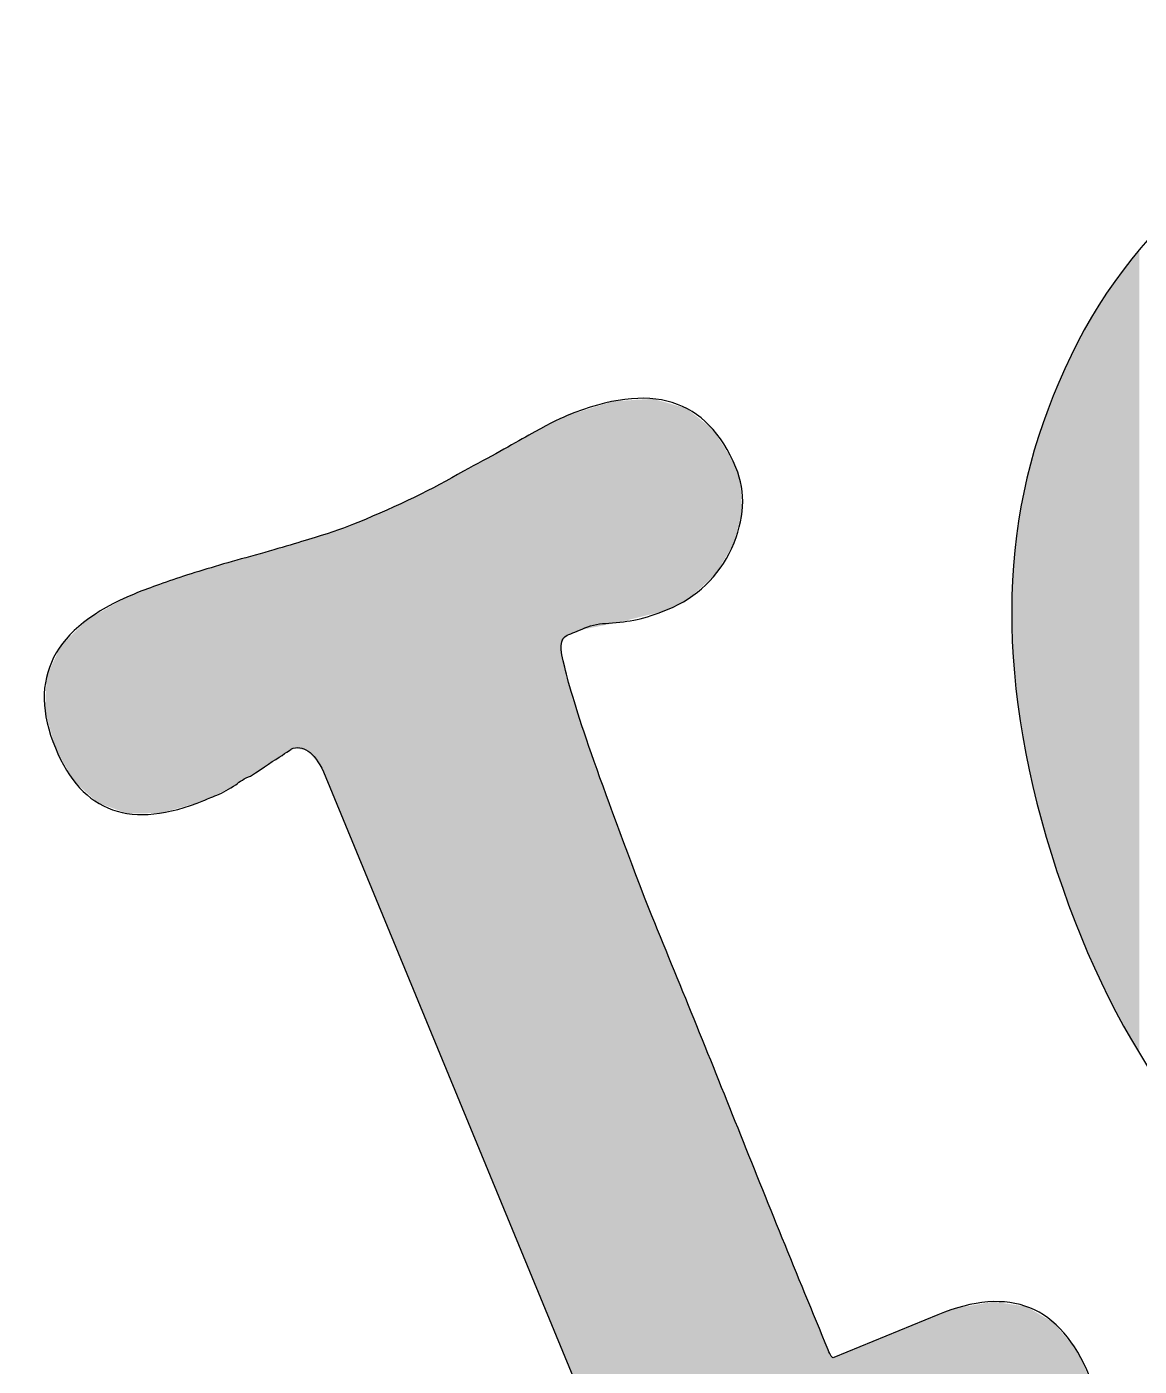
# Model space of a CAD drawing. Extents: x 57 to 94.3, y -56 to -38.7.
# Drawn here: x 72.114 to 75.563, y -46.424 to -42.271 of the extents above; entities that cross this region are included whole.
import ezdxf

# ---------------------------------------------------------------- set-up
doc = ezdxf.new("R2010")
doc.units = 0
doc.layers.add('LAYER_5', color=7, linetype='CONTINUOUS')

# ---------------------------------------------------------------- blocks, each defined once
blk = doc.blocks.new('*U5')
at = {"layer": 'LAYER_5', "color": 7}
for points in [[(75.5634, -45.4538), (75.4869, -43.0609), (75.5634, -42.9655)], [(75.468, -45.2811), (75.3928, -43.2109), (75.468, -43.0911)], [(75.4869, -45.3154), (75.468, -43.0911), (75.4869, -43.0609)], [(75.468, -45.2811), (75.468, -43.0911), (75.4869, -45.3154)], [(75.4869, -45.3154), (75.4869, -43.0609), (75.5634, -45.4538)], [(75.3928, -45.1151), (75.3829, -43.2315), (75.3928, -43.2109)], [(75.3928, -45.1151), (75.3928, -43.2109), (75.468, -45.2811)], [(75.3829, -45.0931), (75.3143, -43.3739), (75.3829, -43.2315)], [(75.3829, -45.0931), (75.3829, -43.2315), (75.3928, -45.1151)], [(75.3081, -44.8898), (75.2508, -43.5415), (75.3081, -43.3903)], [(75.3143, -44.9066), (75.3081, -43.3903), (75.3143, -43.3739)], [(75.3081, -44.8898), (75.3081, -43.3903), (75.3143, -44.9066)], [(75.3143, -44.9066), (75.3143, -43.3739), (75.3829, -45.0931)], [(75.2508, -44.6942), (75.2461, -43.5592), (75.2508, -43.5415)], [(75.2508, -44.6942), (75.2508, -43.5415), (75.3081, -44.8898)], [(75.2461, -44.6783), (75.2052, -43.7152), (75.2461, -43.5592)], [(75.2461, -44.6783), (75.2461, -43.5592), (75.2508, -44.6942)], [(75.2052, -44.4876), (75.2021, -43.7354), (75.2052, -43.7152)], [(75.2052, -44.4876), (75.2052, -43.7152), (75.2461, -44.6783)], [(75.2021, -44.4732), (75.1775, -43.8953), (75.2021, -43.7354)], [(75.2021, -44.4732), (75.2021, -43.7354), (75.2052, -44.4876)], [(75.176, -44.2743), (75.1678, -44.0817), (75.176, -43.925)], [(75.1775, -44.2861), (75.176, -43.925), (75.1775, -43.8953)], [(75.176, -44.2743), (75.176, -43.925), (75.1775, -44.2861)], [(75.1775, -44.2861), (75.1775, -43.8953), (75.2021, -44.4732)]]:
    blk.add_solid(points, dxfattribs=at)
blk = doc.blocks.new('*U6')
at = {"layer": 'LAYER_5', "color": 7}
for points in [[(73.9324, -44.1211), (73.9038, -43.4413), (73.9324, -43.4324)], [(73.9474, -44.1181), (73.9324, -43.4324), (73.9474, -43.4315)], [(73.9324, -44.1211), (73.9324, -43.4324), (73.9474, -44.1181)], [(73.9521, -44.1169), (73.9474, -43.4315), (73.9521, -43.4312)], [(73.9474, -44.1181), (73.9474, -43.4315), (73.9521, -44.1169)], [(73.9566, -44.1158), (73.9521, -43.4312), (73.9566, -43.4309)], [(73.9521, -44.1169), (73.9521, -43.4312), (73.9566, -44.1158)], [(73.9602, -44.1149), (73.9566, -43.4309), (73.9602, -43.4307)], [(73.9566, -44.1158), (73.9566, -43.4309), (73.9602, -44.1149)], [(74.0364, -44.0959), (73.9602, -43.4307), (74.0364, -43.426)], [(73.9602, -44.1149), (73.9602, -43.4307), (74.0364, -44.0959)], [(74.0554, -44.0911), (74.0364, -43.426), (74.0554, -43.4248)], [(74.0364, -44.0959), (74.0364, -43.426), (74.0554, -44.0911)], [(74.0554, -44.0911), (74.0554, -43.4248), (74.0815, -44.0846)], [(74.0815, -44.0846), (74.0554, -43.4248), (74.0815, -43.4322)], [(74.0815, -44.0846), (74.0815, -43.4322), (74.0878, -44.083)], [(74.0878, -44.083), (74.0815, -43.4322), (74.0878, -43.434)], [(73.8013, -44.1532), (73.7898, -43.4768), (73.8013, -43.4732)], [(73.8046, -44.1518), (73.8013, -43.4732), (73.8046, -43.4722)], [(73.8013, -44.1532), (73.8013, -43.4732), (73.8046, -44.1518)], [(73.8159, -44.1471), (73.8046, -43.4722), (73.8159, -43.4686)], [(73.8046, -44.1518), (73.8046, -43.4722), (73.8159, -44.1471)], [(73.8284, -44.1419), (73.8159, -43.4686), (73.8284, -43.4648)], [(73.8159, -44.1471), (73.8159, -43.4686), (73.8284, -44.1419)], [(73.8301, -44.1416), (73.8284, -43.4648), (73.8301, -43.4642)], [(73.8284, -44.1419), (73.8284, -43.4648), (73.8301, -44.1416)], [(73.8406, -44.1395), (73.8301, -43.4642), (73.8406, -43.4609)], [(73.8301, -44.1416), (73.8301, -43.4642), (73.8406, -44.1395)], [(73.8492, -44.1378), (73.8406, -43.4609), (73.8492, -43.4583)], [(73.8406, -44.1395), (73.8406, -43.4609), (73.8492, -44.1378)], [(73.8634, -44.1349), (73.8492, -43.4583), (73.8634, -43.4538)], [(73.8492, -44.1378), (73.8492, -43.4583), (73.8634, -44.1349)], [(73.8755, -44.1325), (73.8634, -43.4538), (73.8755, -43.4501)], [(73.8634, -44.1349), (73.8634, -43.4538), (73.8755, -44.1325)], [(73.8871, -44.1302), (73.8755, -43.4501), (73.8871, -43.4465)], [(73.8755, -44.1325), (73.8755, -43.4501), (73.8871, -44.1302)], [(73.8876, -44.1301), (73.8871, -43.4465), (73.8876, -43.4463)], [(73.8871, -44.1302), (73.8871, -43.4465), (73.8876, -44.1301)], [(73.8913, -44.1293), (73.8876, -43.4463), (73.8913, -43.4452)], [(73.8876, -44.1301), (73.8876, -43.4463), (73.8913, -44.1293)], [(73.9014, -44.1273), (73.8913, -43.4452), (73.9014, -43.442)], [(73.8913, -44.1293), (73.8913, -43.4452), (73.9014, -44.1273)], [(73.9038, -44.1268), (73.9014, -43.442), (73.9038, -43.4413)], [(73.9014, -44.1273), (73.9014, -43.442), (73.9038, -44.1268)], [(73.9038, -44.1268), (73.9038, -43.4413), (73.9324, -44.1211)], [(74.0878, -44.083), (74.0878, -43.434), (74.0958, -44.0796)], [(74.0958, -44.0796), (74.0878, -43.434), (74.0958, -43.4362)], [(74.0958, -44.0796), (74.0958, -43.4362), (74.1038, -44.0762)], [(74.1038, -44.0762), (74.0958, -43.4362), (74.1038, -43.4385)], [(74.1038, -44.0762), (74.1038, -43.4385), (74.1201, -44.0692)], [(74.1201, -44.0692), (74.1038, -43.4385), (74.1201, -43.4431)], [(74.1201, -44.0692), (74.1201, -43.4431), (74.1484, -44.0535)], [(74.1484, -44.0535), (74.1201, -43.4431), (74.1484, -43.4511)], [(74.1484, -44.0535), (74.1484, -43.4511), (74.1587, -44.0477)], [(74.1587, -44.0477), (74.1484, -43.4511), (74.1587, -43.454)], [(74.1587, -44.0477), (74.1587, -43.454), (74.1611, -44.0463)], [(74.1611, -44.0463), (74.1587, -43.454), (74.1611, -43.456)], [(74.1611, -44.0463), (74.1611, -43.456), (74.1687, -44.0421)], [(74.1687, -44.0421), (74.1611, -43.456), (74.1687, -43.4619)], [(74.1687, -44.0421), (74.1687, -43.4619), (74.1799, -44.032)], [(74.1799, -44.032), (74.1687, -43.4619), (74.1799, -43.4708)], [(74.1799, -44.032), (74.1799, -43.4708), (74.205, -44.0094)], [(74.205, -44.0094), (74.1799, -43.4708), (74.205, -43.4906)], [(73.7157, -46.2334), (73.703, -43.5199), (73.7157, -43.5136)], [(73.7311, -46.2707), (73.7157, -43.5136), (73.7311, -43.5059)], [(73.7157, -46.2334), (73.7157, -43.5136), (73.7311, -46.2707)], [(73.7406, -46.2939), (73.7311, -43.5059), (73.7406, -43.5012)], [(73.7311, -46.2707), (73.7311, -43.5059), (73.7406, -46.2939)], [(73.7467, -46.3087), (73.7406, -43.5012), (73.7467, -43.4981)], [(73.7406, -46.2939), (73.7406, -43.5012), (73.7467, -46.3087)], [(73.7642, -46.351), (73.7467, -43.4981), (73.7642, -43.4895)], [(73.7467, -46.3087), (73.7467, -43.4981), (73.7642, -46.351)], [(73.7719, -46.3697), (73.7642, -43.4895), (73.7719, -43.4857)], [(73.7642, -46.351), (73.7642, -43.4895), (73.7719, -46.3697)], [(73.7722, -44.1819), (73.7719, -43.4857), (73.7722, -43.4855)], [(73.7719, -44.1823), (73.7719, -43.4857), (73.7722, -44.1819)], [(73.7728, -44.181), (73.7722, -43.4855), (73.7728, -43.4852)], [(73.7722, -44.1819), (73.7722, -43.4855), (73.7728, -44.181)], [(73.7746, -44.1782), (73.7728, -43.4852), (73.7746, -43.4843)], [(73.7728, -44.181), (73.7728, -43.4852), (73.7746, -44.1782)], [(73.7831, -44.1656), (73.7746, -43.4843), (73.7831, -43.4801)], [(73.7746, -44.1782), (73.7746, -43.4843), (73.7831, -44.1656)], [(73.7877, -44.1588), (73.7831, -43.4801), (73.7877, -43.4778)], [(73.7831, -44.1656), (73.7831, -43.4801), (73.7877, -44.1588)], [(73.7898, -44.1579), (73.7877, -43.4778), (73.7898, -43.4768)], [(73.7877, -44.1588), (73.7877, -43.4778), (73.7898, -44.1579)], [(73.7898, -44.1579), (73.7898, -43.4768), (73.8013, -44.1532)], [(74.205, -44.0094), (74.205, -43.4906), (74.2116, -44.0035)], [(74.2116, -44.0035), (74.205, -43.4906), (74.2116, -43.4958)], [(74.2116, -44.0035), (74.2116, -43.4958), (74.2133, -44.002)], [(74.2133, -44.002), (74.2116, -43.4958), (74.2133, -43.4971)], [(74.2133, -44.002), (74.2133, -43.4971), (74.2146, -44.0008)], [(74.2146, -44.0008), (74.2133, -43.4971), (74.2146, -43.4982)], [(74.2146, -44.0008), (74.2146, -43.4982), (74.2341, -43.9833)], [(74.2341, -43.9833), (74.2146, -43.4982), (74.2341, -43.5136)], [(74.2341, -43.9833), (74.2341, -43.5136), (74.2424, -43.9758)], [(74.2424, -43.9758), (74.2341, -43.5136), (74.2424, -43.5201)], [(73.6545, -46.085), (73.6291, -43.561), (73.6545, -43.5468)], [(73.6811, -46.1496), (73.6545, -43.5468), (73.6811, -43.532)], [(73.6545, -46.085), (73.6545, -43.5468), (73.6811, -46.1496)], [(73.6861, -46.1615), (73.6811, -43.532), (73.6861, -43.5293)], [(73.6811, -46.1496), (73.6811, -43.532), (73.6861, -46.1615)], [(73.6925, -46.1771), (73.6861, -43.5293), (73.6925, -43.5257)], [(73.6861, -46.1615), (73.6861, -43.5293), (73.6925, -46.1771)], [(73.703, -46.2025), (73.6925, -43.5257), (73.703, -43.5199)], [(73.6925, -46.1771), (73.6925, -43.5257), (73.703, -46.2025)], [(73.703, -46.2025), (73.703, -43.5199), (73.7157, -46.2334)], [(74.2424, -43.9758), (74.2424, -43.5201), (74.2485, -43.9703)], [(74.2485, -43.9703), (74.2424, -43.5201), (74.2485, -43.5299)], [(74.2485, -43.9703), (74.2485, -43.5299), (74.273, -43.9292)], [(74.273, -43.9292), (74.2485, -43.5299), (74.273, -43.5694)], [(73.5681, -45.8753), (73.5378, -43.6114), (73.5681, -43.5949)], [(73.5853, -45.9169), (73.5681, -43.5949), (73.5853, -43.5853)], [(73.5681, -45.8753), (73.5681, -43.5949), (73.5853, -45.9169)], [(73.5924, -45.9342), (73.5853, -43.5853), (73.5924, -43.5814)], [(73.5853, -45.9169), (73.5853, -43.5853), (73.5924, -45.9342)], [(73.6291, -46.0232), (73.5924, -43.5814), (73.6291, -43.561)], [(73.5924, -45.9342), (73.5924, -43.5814), (73.6291, -46.0232)], [(73.6291, -46.0232), (73.6291, -43.561), (73.6545, -46.085)], [(74.273, -43.9292), (74.273, -43.5694), (74.2813, -43.9154)], [(74.2813, -43.9154), (74.273, -43.5694), (74.2813, -43.5826)], [(74.2813, -43.9154), (74.2813, -43.5826), (74.2824, -43.9134)], [(74.2824, -43.9134), (74.2813, -43.5826), (74.2824, -43.5845)], [(74.2824, -43.9134), (74.2824, -43.5845), (74.3052, -43.8753)], [(74.3052, -43.8753), (74.2824, -43.5845), (74.3052, -43.621)], [(73.5378, -45.8018), (73.4796, -43.6431), (73.5378, -43.6114)], [(73.5378, -45.8018), (73.5378, -43.6114), (73.5681, -45.8753)], [(74.3052, -43.8753), (74.3052, -43.621), (74.3064, -43.8706)], [(74.3064, -43.8706), (74.3052, -43.621), (74.3064, -43.623)], [(74.3064, -43.8706), (74.3064, -43.623), (74.3261, -43.7973)], [(74.3261, -43.7973), (74.3064, -43.623), (74.3261, -43.6784)], [(73.4247, -45.5274), (73.3783, -43.6983), (73.4247, -43.673)], [(73.436, -45.5548), (73.4247, -43.673), (73.436, -43.6669)], [(73.4247, -45.5274), (73.4247, -43.673), (73.436, -45.5548)], [(73.4395, -45.5633), (73.436, -43.6669), (73.4395, -43.6649)], [(73.436, -45.5548), (73.436, -43.6669), (73.4395, -45.5633)], [(73.4616, -45.617), (73.4395, -43.6649), (73.4616, -43.6529)], [(73.4395, -45.5633), (73.4395, -43.6649), (73.4616, -45.617)], [(73.4637, -45.6221), (73.4616, -43.6529), (73.4637, -43.6517)], [(73.4616, -45.617), (73.4616, -43.6529), (73.4637, -45.6221)], [(73.476, -45.6517), (73.4637, -43.6517), (73.476, -43.6451)], [(73.4637, -45.6221), (73.4637, -43.6517), (73.476, -45.6517)], [(73.4796, -45.6606), (73.476, -43.6451), (73.4796, -43.6431)], [(73.476, -45.6517), (73.476, -43.6451), (73.4796, -45.6606)], [(73.4796, -45.6606), (73.4796, -43.6431), (73.5378, -45.8018)], [(74.3261, -43.7973), (74.3261, -43.6784), (74.3322, -43.7742)], [(73.3271, -45.2905), (73.3176, -43.7282), (73.3271, -43.7237)], [(73.3297, -45.2969), (73.3271, -43.7237), (73.3297, -43.7224)], [(73.3271, -45.2905), (73.3271, -43.7237), (73.3297, -45.2969)], [(73.3492, -45.3441), (73.3297, -43.7224), (73.3492, -43.7131)], [(73.3297, -45.2969), (73.3297, -43.7224), (73.3492, -45.3441)], [(73.3653, -45.3833), (73.3492, -43.7131), (73.3653, -43.7053)], [(73.3492, -45.3441), (73.3492, -43.7131), (73.3653, -45.3833)], [(73.3783, -45.4149), (73.3653, -43.7053), (73.3783, -43.6983)], [(73.3653, -45.3833), (73.3653, -43.7053), (73.3783, -45.4149)], [(73.3783, -45.4149), (73.3783, -43.6983), (73.4247, -45.5274)], [(73.2406, -45.0807), (73.2363, -43.7672), (73.2406, -43.7652)], [(73.2586, -45.1244), (73.2406, -43.7652), (73.2586, -43.7565)], [(73.2406, -45.0807), (73.2406, -43.7652), (73.2586, -45.1244)], [(73.2773, -45.1698), (73.2586, -43.7565), (73.2773, -43.7476)], [(73.2586, -45.1244), (73.2586, -43.7565), (73.2773, -45.1698)], [(73.3176, -45.2675), (73.2773, -43.7476), (73.3176, -43.7282)], [(73.2773, -45.1698), (73.2773, -43.7476), (73.3176, -45.2675)], [(73.3176, -45.2675), (73.3176, -43.7282), (73.3271, -45.2905)], [(73.1556, -44.8744), (73.127, -43.8138), (73.1556, -43.8021)], [(73.1669, -44.902), (73.1556, -43.8021), (73.1669, -43.7974)], [(73.1556, -44.8744), (73.1556, -43.8021), (73.1669, -44.902)], [(73.1921, -44.9632), (73.1669, -43.7974), (73.1921, -43.7864)], [(73.1669, -44.902), (73.1669, -43.7974), (73.1921, -44.9632)], [(73.1933, -44.9659), (73.1921, -43.7864), (73.1933, -43.786)], [(73.1921, -44.9632), (73.1921, -43.7864), (73.1933, -44.9659)], [(73.1987, -44.9792), (73.1933, -43.786), (73.1987, -43.7836)], [(73.1933, -44.9659), (73.1933, -43.786), (73.1987, -44.9792)], [(73.2069, -44.999), (73.1987, -43.7836), (73.2069, -43.78)], [(73.1987, -44.9792), (73.1987, -43.7836), (73.2069, -44.999)], [(73.2208, -45.0326), (73.2069, -43.78), (73.2208, -43.774)], [(73.2069, -44.999), (73.2069, -43.78), (73.2208, -45.0326)], [(73.2363, -45.0704), (73.2208, -43.774), (73.2363, -43.7672)], [(73.2208, -45.0326), (73.2208, -43.774), (73.2363, -45.0704)], [(73.2363, -45.0704), (73.2363, -43.7672), (73.2406, -45.0807)], [(73.0385, -44.5905), (73.0225, -43.8503), (73.0385, -43.8447)], [(73.0536, -44.6271), (73.0385, -43.8447), (73.0536, -43.8395)], [(73.0385, -44.5905), (73.0385, -43.8447), (73.0536, -44.6271)], [(73.0628, -44.6494), (73.0536, -43.8395), (73.0628, -43.8363)], [(73.0536, -44.6271), (73.0536, -43.8395), (73.0628, -44.6494)], [(73.079, -44.6886), (73.0628, -43.8363), (73.079, -43.8306)], [(73.0628, -44.6494), (73.0628, -43.8363), (73.079, -44.6886)], [(73.104, -44.7493), (73.079, -43.8306), (73.104, -43.8219)], [(73.079, -44.6886), (73.079, -43.8306), (73.104, -44.7493)], [(73.127, -44.8052), (73.104, -43.8219), (73.127, -43.8138)], [(73.104, -44.7493), (73.104, -43.8219), (73.127, -44.8052)], [(73.127, -44.8052), (73.127, -43.8138), (73.1556, -44.8744)], [(72.9042, -44.5311), (72.8844, -43.8916), (72.9042, -43.8857)], [(72.9088, -44.5281), (72.9042, -43.8857), (72.9088, -43.8843)], [(72.9042, -44.5311), (72.9042, -43.8857), (72.9088, -44.5281)], [(72.922, -44.5195), (72.9088, -43.8843), (72.922, -43.8804)], [(72.9088, -44.5281), (72.9088, -43.8843), (72.922, -44.5195)], [(72.9223, -44.5193), (72.922, -43.8804), (72.9223, -43.8803)], [(72.922, -44.5195), (72.922, -43.8804), (72.9223, -44.5193)], [(72.9405, -44.5082), (72.9223, -43.8803), (72.9405, -43.8748)], [(72.9223, -44.5193), (72.9223, -43.8803), (72.9405, -44.5082)], [(72.95, -44.5095), (72.9405, -43.8748), (72.95, -43.872)], [(72.9405, -44.5082), (72.9405, -43.8748), (72.95, -44.5095)], [(72.966, -44.5117), (72.95, -43.872), (72.966, -43.8672)], [(72.95, -44.5095), (72.95, -43.872), (72.966, -44.5117)], [(72.9816, -44.5138), (72.966, -43.8672), (72.9816, -43.8625)], [(72.966, -44.5117), (72.966, -43.8672), (72.9816, -44.5138)], [(73.0183, -44.553), (72.9816, -43.8625), (73.0183, -43.8516)], [(72.9816, -44.5138), (72.9816, -43.8625), (73.0183, -44.553)], [(73.02, -44.5548), (73.0183, -43.8516), (73.02, -43.8511)], [(73.0183, -44.553), (73.0183, -43.8516), (73.02, -44.5548)], [(73.0225, -44.5596), (73.02, -43.8511), (73.0225, -43.8503)], [(73.02, -44.5548), (73.02, -43.8511), (73.0225, -44.5596)], [(73.0225, -44.5596), (73.0225, -43.8503), (73.0385, -44.5905)], [(72.7589, -44.6236), (72.7049, -43.9426), (72.7589, -43.9272)], [(72.7933, -44.601), (72.7589, -43.9272), (72.7933, -43.9175)], [(72.7589, -44.6236), (72.7589, -43.9272), (72.7933, -44.601)], [(72.8214, -44.5854), (72.7933, -43.9175), (72.8214, -43.9095)], [(72.7933, -44.601), (72.7933, -43.9175), (72.8214, -44.5854)], [(72.8639, -44.5573), (72.8214, -43.9095), (72.8639, -43.8975)], [(72.8214, -44.5854), (72.8214, -43.9095), (72.8639, -44.5573)], [(72.8798, -44.5469), (72.8639, -43.8975), (72.8798, -43.893)], [(72.8639, -44.5573), (72.8639, -43.8975), (72.8798, -44.5469)], [(72.8844, -44.544), (72.8798, -43.893), (72.8844, -43.8916)], [(72.8798, -44.5469), (72.8798, -43.893), (72.8844, -44.544)], [(72.8844, -44.544), (72.8844, -43.8916), (72.9042, -44.5311)], [(72.6525, -44.6744), (72.5567, -43.9894), (72.6525, -43.9591)], [(72.6752, -44.6651), (72.6525, -43.9591), (72.6752, -43.952)], [(72.6525, -44.6744), (72.6525, -43.9591), (72.6752, -44.6651)], [(72.7049, -44.6504), (72.6752, -43.952), (72.7049, -43.9426)], [(72.6752, -44.6651), (72.6752, -43.952), (72.7049, -44.6504)], [(72.7049, -44.6504), (72.7049, -43.9426), (72.7589, -44.6236)], [(72.5308, -44.7089), (72.4251, -44.0394), (72.5308, -43.9992)], [(72.5567, -44.7016), (72.5308, -43.9992), (72.5567, -43.9894)], [(72.5308, -44.7089), (72.5308, -43.9992), (72.5567, -44.7016)], [(72.5567, -44.7016), (72.5567, -43.9894), (72.6525, -44.6744)], [(72.4242, -44.7096), (72.3356, -44.0901), (72.4242, -44.0397)], [(72.4251, -44.71), (72.4242, -44.0397), (72.4251, -44.0394)], [(72.4242, -44.7096), (72.4242, -44.0397), (72.4251, -44.71)], [(72.4251, -44.71), (72.4251, -44.0394), (72.5308, -44.7089)], [(72.3356, -44.6775), (72.3027, -44.1088), (72.3356, -44.0901)], [(72.3356, -44.6775), (72.3356, -44.0901), (72.4242, -44.7096)], [(72.3027, -44.6479), (72.2622, -44.1488), (72.3027, -44.1088)], [(72.3027, -44.6479), (72.3027, -44.1088), (72.3356, -44.6775)], [(72.2622, -44.6114), (72.22, -44.1905), (72.2622, -44.1488)], [(72.2622, -44.6114), (72.2622, -44.1488), (72.3027, -44.6479)], [(72.22, -44.538), (72.205, -44.2229), (72.22, -44.1905)], [(72.22, -44.538), (72.22, -44.1905), (72.2622, -44.6114)], [(73.7719, -46.3697), (73.7719, -44.1823), (73.7722, -46.3704)], [(73.7722, -46.3704), (73.7719, -44.1823), (73.7722, -44.1869)], [(73.7722, -46.3704), (73.7722, -44.1869), (73.7728, -46.3719)], [(73.7728, -46.3719), (73.7722, -44.1869), (73.7728, -44.1971)], [(73.7728, -46.3719), (73.7728, -44.1971), (73.7746, -46.3764)], [(73.7746, -46.3764), (73.7728, -44.1971), (73.7746, -44.2275)], [(72.205, -44.5119), (72.1761, -44.285), (72.205, -44.2229)], [(72.205, -44.5119), (72.205, -44.2229), (72.22, -44.538)], [(73.7746, -46.3764), (73.7746, -44.2275), (73.7831, -46.397)], [(73.7831, -46.397), (73.7746, -44.2275), (73.7831, -44.2595)], [(73.7831, -46.397), (73.7831, -44.2595), (73.7877, -46.4082)], [(73.7877, -46.4082), (73.7831, -44.2595), (73.7877, -44.2768)], [(72.1761, -44.4098), (72.1711, -44.3922), (72.1761, -44.285)], [(72.1761, -44.4098), (72.1761, -44.285), (72.205, -44.5119)], [(73.7877, -46.4082), (73.7877, -44.2768), (73.7898, -46.4132)], [(73.7898, -46.4132), (73.7877, -44.2768), (73.7898, -44.2846)], [(73.7898, -46.4132), (73.7898, -44.2846), (73.8013, -46.4411)], [(73.8013, -46.4411), (73.7898, -44.2846), (73.8013, -44.3279)], [(73.8013, -46.4411), (73.8013, -44.3279), (73.8046, -46.449)], [(73.8046, -46.449), (73.8013, -44.3279), (73.8046, -44.3402)], [(73.8046, -46.449), (73.8046, -44.3402), (73.8159, -46.4765)], [(73.8159, -46.4765), (73.8046, -44.3402), (73.8159, -44.3758)], [(73.8159, -46.4765), (73.8159, -44.3758), (73.8284, -46.5068)], [(73.8284, -46.5068), (73.8159, -44.3758), (73.8284, -44.415)], [(73.8284, -46.5068), (73.8284, -44.415), (73.8301, -46.5108)], [(73.8301, -46.5108), (73.8284, -44.415), (73.8301, -44.4203)], [(73.8301, -46.5108), (73.8301, -44.4203), (73.8406, -46.5365)], [(73.8406, -46.5365), (73.8301, -44.4203), (73.8406, -44.4535)], [(73.8406, -46.5365), (73.8406, -44.4535), (73.8492, -46.5572)], [(73.8492, -46.5572), (73.8406, -44.4535), (73.8492, -44.4781)], [(73.8492, -46.5572), (73.8492, -44.4781), (73.8634, -46.5918)], [(73.8634, -46.5918), (73.8492, -44.4781), (73.8634, -44.5191)], [(73.8634, -46.5918), (73.8634, -44.5191), (73.8755, -46.6211)], [(73.8755, -46.6211), (73.8634, -44.5191), (73.8755, -44.5538)], [(73.8755, -46.6211), (73.8755, -44.5538), (73.8871, -46.6493)], [(73.8871, -46.6493), (73.8755, -44.5538), (73.8871, -44.5873)], [(73.8871, -46.6493), (73.8871, -44.5873), (73.8876, -46.6504)], [(73.8876, -46.6504), (73.8871, -44.5873), (73.8876, -44.5886)], [(73.8876, -46.6504), (73.8876, -44.5886), (73.8913, -46.6595)], [(73.8913, -46.6595), (73.8876, -44.5886), (73.8913, -44.5993)], [(73.8913, -46.6595), (73.8913, -44.5993), (73.9014, -46.6839)], [(73.9014, -46.6839), (73.8913, -44.5993), (73.9014, -44.6268)], [(73.9014, -46.6839), (73.9014, -44.6268), (73.9038, -46.6908)], [(73.9038, -46.6908), (73.9014, -44.6268), (73.9038, -44.6336)], [(73.9038, -47.444), (73.9038, -44.6336), (73.9324, -47.4322)], [(73.9324, -47.4322), (73.9038, -44.6336), (73.9324, -44.7116)], [(73.9324, -47.4322), (73.9324, -44.7116), (73.9474, -47.4261)], [(73.9474, -47.4261), (73.9324, -44.7116), (73.9474, -44.7525)], [(73.9474, -47.4261), (73.9474, -44.7525), (73.9521, -47.4241)], [(73.9521, -47.4241), (73.9474, -44.7525), (73.9521, -44.7655)], [(73.9521, -47.4241), (73.9521, -44.7655), (73.9566, -47.4223)], [(73.9566, -47.4223), (73.9521, -44.7655), (73.9566, -44.7777)], [(73.9566, -47.4223), (73.9566, -44.7777), (73.9602, -47.4208)], [(73.9602, -47.4208), (73.9566, -44.7777), (73.9602, -44.7871)], [(73.9602, -47.4208), (73.9602, -44.7871), (74.0364, -47.3894)], [(74.0364, -47.3894), (73.9602, -44.7871), (74.0364, -44.9885)], [(74.0364, -47.3894), (74.0364, -44.9885), (74.0554, -47.3816)], [(74.0554, -47.3816), (74.0364, -44.9885), (74.0554, -45.035)], [(74.0554, -47.3816), (74.0554, -45.035), (74.0815, -47.3708)], [(74.0815, -47.3708), (74.0554, -45.035), (74.0815, -45.099)], [(74.0815, -47.3708), (74.0815, -45.099), (74.0878, -47.3682)], [(74.0878, -47.3682), (74.0815, -45.099), (74.0878, -45.1144)], [(74.0878, -47.3682), (74.0878, -45.1144), (74.0958, -47.3649)], [(74.0958, -47.3649), (74.0878, -45.1144), (74.0958, -45.1341)], [(74.0958, -47.3649), (74.0958, -45.1341), (74.1038, -47.3616)], [(74.1038, -47.3616), (74.0958, -45.1341), (74.1038, -45.1537)], [(74.1038, -47.3616), (74.1038, -45.1537), (74.1201, -47.3549)], [(74.1201, -47.3549), (74.1038, -45.1537), (74.1201, -45.1936)], [(74.1201, -47.3549), (74.1201, -45.1936), (74.1484, -47.3433)], [(74.1484, -47.3433), (74.1201, -45.1936), (74.1484, -45.2628)], [(74.1484, -47.3433), (74.1484, -45.2628), (74.1587, -47.339)], [(74.1587, -47.339), (74.1484, -45.2628), (74.1587, -45.2882)], [(74.1587, -47.339), (74.1587, -45.2882), (74.1611, -47.338)], [(74.1611, -47.338), (74.1587, -45.2882), (74.1611, -45.2943)], [(74.1611, -47.338), (74.1611, -45.2943), (74.1687, -47.3468)], [(74.1687, -47.3468), (74.1611, -45.2943), (74.1687, -45.3129)], [(74.1687, -47.3468), (74.1687, -45.3129), (74.1799, -47.36)], [(74.1799, -47.36), (74.1687, -45.3129), (74.1799, -45.3407)], [(74.1799, -47.36), (74.1799, -45.3407), (74.205, -47.421)], [(74.205, -47.421), (74.1799, -45.3407), (74.205, -45.4026)], [(74.205, -47.421), (74.205, -45.4026), (74.2116, -47.437)], [(74.2116, -47.437), (74.205, -45.4026), (74.2116, -45.4188)], [(74.2116, -47.437), (74.2116, -45.4188), (74.2133, -47.4411)], [(74.2133, -47.4411), (74.2116, -45.4188), (74.2133, -45.423)], [(74.2133, -47.4411), (74.2133, -45.423), (74.2146, -47.4443)], [(74.2146, -47.4443), (74.2133, -45.423), (74.2146, -45.4262)], [(74.2146, -47.4443), (74.2146, -45.4262), (74.2341, -47.4951)], [(74.2341, -47.4951), (74.2146, -45.4262), (74.2341, -45.4744)], [(74.2341, -47.4951), (74.2341, -45.4744), (74.2424, -47.5301)], [(74.2424, -47.5301), (74.2341, -45.4744), (74.2424, -45.4948)], [(74.2424, -47.5301), (74.2424, -45.4948), (74.2485, -47.5561)], [(74.2485, -47.5561), (74.2424, -45.4948), (74.2485, -45.5099)], [(74.2485, -47.5561), (74.2485, -45.5099), (74.273, -47.6603)], [(74.273, -47.6603), (74.2485, -45.5099), (74.273, -45.5705)], [(74.273, -47.6603), (74.273, -45.5705), (74.2813, -47.6952)], [(74.2813, -47.6952), (74.273, -45.5705), (74.2813, -45.5908)], [(74.2813, -48.7617), (74.2813, -45.5908), (74.2824, -48.7613)], [(74.2824, -48.7613), (74.2813, -45.5908), (74.2824, -45.5937)], [(74.2824, -48.7613), (74.2824, -45.5937), (74.3052, -48.7495)], [(74.3052, -48.7495), (74.2824, -45.5937), (74.3052, -45.6498)], [(74.3052, -48.7495), (74.3052, -45.6498), (74.3064, -48.7488)], [(74.3064, -48.7488), (74.3052, -45.6498), (74.3064, -45.6529)], [(74.3064, -48.7488), (74.3064, -45.6529), (74.3261, -48.7386)], [(74.3261, -48.7386), (74.3064, -45.6529), (74.3261, -45.7014)], [(74.3261, -48.7386), (74.3261, -45.7014), (74.3322, -48.7354)], [(74.3322, -48.7354), (74.3261, -45.7014), (74.3322, -45.7166)], [(74.3322, -48.7354), (74.3322, -45.7166), (74.4766, -48.6605)], [(74.4766, -48.6605), (74.3322, -45.7166), (74.4766, -46.0729)], [(74.4766, -48.6605), (74.4766, -46.0729), (74.5804, -48.588)], [(74.5804, -48.588), (74.4766, -46.0729), (74.5804, -46.3291)], [(74.9627, -47.0078), (74.9383, -46.2646), (74.9627, -46.2558)], [(74.9634, -47.0075), (74.9627, -46.2558), (74.9634, -46.2555)], [(74.9627, -47.0078), (74.9627, -46.2558), (74.9634, -47.0075)], [(74.971, -47.0044), (74.9634, -46.2555), (74.971, -46.2528)], [(74.9634, -47.0075), (74.9634, -46.2555), (74.971, -47.0044)], [(74.9946, -46.9947), (74.971, -46.2528), (74.9946, -46.2442)], [(74.971, -47.0044), (74.971, -46.2528), (74.9946, -46.9947)], [(75.0115, -46.9877), (74.9946, -46.2442), (75.0115, -46.2412)], [(74.9946, -46.9947), (74.9946, -46.2442), (75.0115, -46.9877)], [(75.0153, -46.9861), (75.0115, -46.2412), (75.0153, -46.2406)], [(75.0115, -46.9877), (75.0115, -46.2412), (75.0153, -46.9861)], [(75.0288, -46.9806), (75.0153, -46.2406), (75.0288, -46.2382)], [(75.0153, -46.9861), (75.0153, -46.2406), (75.0288, -46.9806)], [(75.1113, -46.9466), (75.0288, -46.2382), (75.1113, -46.2237)], [(75.0288, -46.9806), (75.0288, -46.2382), (75.1113, -46.9466)], [(75.1113, -46.9466), (75.1113, -46.2237), (75.1492, -46.931)], [(75.1492, -46.931), (75.1113, -46.2237), (75.1492, -46.2294)], [(75.1492, -46.931), (75.1492, -46.2294), (75.1953, -46.912)], [(75.1953, -46.912), (75.1492, -46.2294), (75.1953, -46.2363)], [(75.1953, -46.912), (75.1953, -46.2363), (75.2034, -46.9086)], [(75.2034, -46.9086), (75.1953, -46.2363), (75.2034, -46.2375)], [(75.2034, -46.9086), (75.2034, -46.2375), (75.2127, -46.9044)], [(75.2127, -46.9044), (75.2034, -46.2375), (75.2127, -46.2389)], [(75.2127, -46.9044), (75.2127, -46.2389), (75.2353, -46.8942)], [(75.2353, -46.8942), (75.2127, -46.2389), (75.2353, -46.2522)], [(75.2353, -46.8942), (75.2353, -46.2522), (75.2923, -46.8629)], [(75.2923, -46.8629), (75.2353, -46.2522), (75.2923, -46.2857)], [(74.8669, -47.0473), (74.8544, -46.2992), (74.8669, -46.294)], [(74.8706, -47.0458), (74.8669, -46.294), (74.8706, -46.2925)], [(74.8669, -47.0473), (74.8669, -46.294), (74.8706, -47.0458)], [(74.8835, -47.0404), (74.8706, -46.2925), (74.8835, -46.2872)], [(74.8706, -47.0458), (74.8706, -46.2925), (74.8835, -47.0404)], [(74.8852, -47.0397), (74.8835, -46.2872), (74.8852, -46.2865)], [(74.8835, -47.0404), (74.8835, -46.2872), (74.8852, -47.0397)], [(74.8946, -47.0358), (74.8852, -46.2865), (74.8946, -46.2826)], [(74.8852, -47.0397), (74.8852, -46.2865), (74.8946, -47.0358)], [(74.8995, -47.0338), (74.8946, -46.2826), (74.8995, -46.2806)], [(74.8946, -47.0358), (74.8946, -46.2826), (74.8995, -47.0338)], [(74.9277, -47.0222), (74.8995, -46.2806), (74.9277, -46.269)], [(74.8995, -47.0338), (74.8995, -46.2806), (74.9277, -47.0222)], [(74.9383, -47.0178), (74.9277, -46.269), (74.9383, -46.2646)], [(74.9277, -47.0222), (74.9277, -46.269), (74.9383, -47.0178)], [(74.9383, -47.0178), (74.9383, -46.2646), (74.9627, -47.0078)], [(75.2923, -46.8629), (75.2923, -46.2857), (75.2989, -46.8574)], [(75.2989, -46.8574), (75.2923, -46.2857), (75.2989, -46.2896)], [(75.2989, -46.8574), (75.2989, -46.2896), (75.3699, -46.7983)], [(75.3699, -46.7983), (75.2989, -46.2896), (75.3699, -46.376)], [(74.5804, -48.588), (74.5804, -46.3291), (74.5944, -48.5782)], [(74.5944, -48.5782), (74.5804, -46.3291), (74.5944, -46.3632)], [(74.7773, -48.4157), (74.6878, -46.3679), (74.7773, -46.3309)], [(74.778, -48.4152), (74.7773, -46.3309), (74.778, -46.3307)], [(74.7773, -48.4157), (74.7773, -46.3309), (74.778, -48.4152)], [(74.8544, -48.312), (74.778, -46.3307), (74.8544, -46.2992)], [(74.778, -48.4152), (74.778, -46.3307), (74.8544, -48.312)], [(74.8544, -47.0525), (74.8544, -46.2992), (74.8669, -47.0473)], [(74.5944, -48.5782), (74.5944, -46.3632), (74.5991, -48.5749)], [(74.5991, -48.5749), (74.5944, -46.3632), (74.5991, -46.3746)], [(74.5991, -48.5749), (74.5991, -46.3746), (74.6012, -48.5735)], [(74.6012, -48.5735), (74.5991, -46.3746), (74.6012, -46.3794)], [(74.6012, -48.5735), (74.6012, -46.3794), (74.6051, -48.5708)], [(74.6051, -48.5708), (74.6012, -46.3794), (74.6051, -46.3873)], [(74.6878, -48.5012), (74.6418, -46.3868), (74.6878, -46.3679)], [(74.6878, -48.5012), (74.6878, -46.3679), (74.7773, -48.4157)], [(75.3699, -46.7983), (75.3699, -46.376), (75.3792, -46.7905)], [(75.3792, -46.7905), (75.3699, -46.376), (75.3792, -46.3964)], [(74.6051, -48.5708), (74.6051, -46.3873), (74.6121, -48.5659)], [(74.6121, -48.5659), (74.6051, -46.3873), (74.6121, -46.3964)], [(74.627, -48.5555), (74.6121, -46.3964), (74.627, -46.3929)], [(74.6121, -48.5659), (74.6121, -46.3964), (74.627, -48.5555)], [(74.6418, -48.5452), (74.627, -46.3929), (74.6418, -46.3868)], [(74.627, -48.5555), (74.627, -46.3929), (74.6418, -48.5452)], [(74.6418, -48.5452), (74.6418, -46.3868), (74.6878, -48.5012)], [(75.3792, -46.7905), (75.3792, -46.3964), (75.4237, -46.7155)], [(75.4237, -46.7155), (75.3792, -46.3964), (75.4237, -46.4937)]]:
    blk.add_solid(points, dxfattribs=at)
blk = doc.blocks.new('BLOCK_2')
at = {"layer": 'LAYER_5'}
for points, knots in [([(76.3778, -42.4374), (76.8797, -42.2715), (77.3372, -42.3103), (77.7506, -42.5535), (78.1637, -42.7965), (78.4634, -43.1996), (78.6491, -43.7622), (78.8369, -44.3296), (78.8355, -44.8293), (78.6453, -45.2617), (78.46, -45.7078), (78.1093, -46.0161), (77.5932, -46.1865), (77.0775, -46.357), (76.6113, -46.3238), (76.1952, -46.0868), (75.7897, -45.8515), (75.4938, -45.4525), (75.3081, -44.8898), (75.1189, -44.3175), (75.121, -43.8123), (75.3143, -43.3739), (75.5031, -42.9216), (75.8576, -42.6093), (76.3778, -42.4374)], [0, 0, 0, 0, 1, 1, 1, 2, 2, 2, 3, 3, 3, 4, 4, 4, 5, 5, 5, 6, 6, 6, 7, 7, 7, 8, 8, 8, 8]), ([(73.7467, -48.1176), (73.7674, -48.1679), (73.776, -48.2205), (73.7719, -48.2756), (73.827, -48.2796), (73.8932, -48.2656), (73.971, -48.2337), (74.1171, -48.1735), (74.2129, -48.0725), (74.2587, -47.9308), (74.3045, -47.789), (74.2897, -47.6269), (74.2146, -47.4443), (74.2146, -47.4443), (74.1695, -47.3346), (74.1695, -47.3346), (74.1695, -47.3346), (73.6899, -47.5322), (73.6899, -47.5322), (73.4708, -47.6226), (73.3168, -47.5604), (73.2286, -47.3458), (73.1401, -47.131), (73.2055, -46.9787), (73.4246, -46.8883), (73.4246, -46.8883), (73.9042, -46.6907), (73.9042, -46.6907), (73.9042, -46.6907), (73.0346, -44.5811), (73.0346, -44.5811), (73.004, -44.5189), (72.9702, -44.4955), (72.9337, -44.5106), (72.9382, -44.5087), (72.9289, -44.5151), (72.9058, -44.5301), (72.8824, -44.5449), (72.85, -44.5664), (72.808, -44.5943), (72.7897, -44.6019), (72.7745, -44.6107), (72.7628, -44.621), (72.7418, -44.6348), (72.7222, -44.6457), (72.7039, -44.6533), (72.6857, -44.6608), (72.6722, -44.6664), (72.6629, -44.6701), (72.4393, -44.7623), (72.2857, -44.708), (72.203, -44.5072), (72.1145, -44.2924), (72.1961, -44.1334), (72.4473, -44.0299), (72.4883, -44.013), (72.5396, -43.9947), (72.6006, -43.9747), (72.6619, -43.9548), (72.7311, -43.9344), (72.8076, -43.9134), (72.8893, -43.8905), (72.9561, -43.8711), (73.0081, -43.8549), (73.0601, -43.8387), (73.1046, -43.8232), (73.1411, -43.8082), (73.2644, -43.7574), (73.3733, -43.7043), (73.468, -43.6494), (73.5511, -43.6044), (73.6186, -43.5674), (73.6706, -43.5379), (73.7226, -43.5085), (73.7623, -43.4881), (73.7898, -43.4768), (74.0499, -43.3696), (74.2242, -43.4232), (74.3128, -43.6378), (74.3448, -43.7155), (74.3403, -43.7987), (74.2997, -43.8878), (74.2587, -43.9766), (74.1925, -44.0399), (74.1012, -44.0776), (74.0647, -44.0926), (74.033, -44.1029), (74.0062, -44.1088), (73.9789, -44.1144), (73.95, -44.1186), (73.9187, -44.1206), (73.8921, -44.1208), (73.8677, -44.1258), (73.8446, -44.1353), (73.8219, -44.1446), (73.8036, -44.1522), (73.7898, -44.1579), (73.7671, -44.1672), (73.7647, -44.2002), (73.7826, -44.2569), (73.8057, -44.3647), (73.8928, -44.6148), (74.0434, -45.0067), (74.1374, -45.2351), (74.2297, -45.4615), (74.3193, -45.6863), (74.4092, -45.9109), (74.5023, -46.1398), (74.5984, -46.3727), (74.6056, -46.3908), (74.6118, -46.3991), (74.6163, -46.3973), (74.6163, -46.3973), (74.9384, -46.2645), (74.9384, -46.2645), (75.162, -46.1724), (75.3191, -46.2359), (75.4094, -46.455), (75.4958, -46.665), (75.4252, -46.8171), (75.1968, -46.9113), (75.1968, -46.9113), (74.8543, -47.0524), (74.8543, -47.0524), (74.8543, -47.0524), (74.8995, -47.162), (74.8995, -47.162), (75.0517, -47.5318), (75.0697, -47.857), (74.9529, -48.1376), (74.8361, -48.4181), (74.5929, -48.6344), (74.2229, -48.7869), (73.9169, -48.9129), (73.6451, -48.9502), (73.4074, -48.8985), (73.17, -48.8468), (73.0078, -48.7159), (72.9213, -48.5059), (72.8724, -48.3871), (72.872, -48.2725), (72.9199, -48.1619), (72.9678, -48.0513), (73.0532, -47.9707), (73.1766, -47.9199), (73.2954, -47.871), (73.4091, -47.8655), (73.5183, -47.9034), (73.6275, -47.9411), (73.7037, -48.0126), (73.7467, -48.1176)], [0, 0, 0, 0, 1, 1, 1, 2, 2, 2, 3, 3, 3, 4, 4, 4, 5, 5, 5, 6, 6, 6, 7, 7, 7, 8, 8, 8, 9, 9, 9, 10, 10, 10, 11, 11, 11, 12, 12, 12, 13, 13, 13, 14, 14, 14, 15, 15, 15, 16, 16, 16, 17, 17, 17, 18, 18, 18, 19, 19, 19, 20, 20, 20, 21, 21, 21, 22, 22, 22, 23, 23, 23, 24, 24, 24, 25, 25, 25, 26, 26, 26, 27, 27, 27, 28, 28, 28, 29, 29, 29, 30, 30, 30, 31, 31, 31, 32, 32, 32, 33, 33, 33, 34, 34, 34, 35, 35, 35, 36, 36, 36, 37, 37, 37, 38, 38, 38, 39, 39, 39, 40, 40, 40, 41, 41, 41, 42, 42, 42, 43, 43, 43, 44, 44, 44, 45, 45, 45, 46, 46, 46, 47, 47, 47, 48, 48, 48, 49, 49, 49, 50, 50, 50, 50])]:
    blk.add_open_spline(points, degree=3, knots=knots, dxfattribs=at)
at = {"layer": 'LAYER_5', "color": 7}
for name in ['*U5', '*U6']:
    blk.add_blockref(name, (0, 0), dxfattribs=at)

msp = doc.modelspace()

# ---------------------------------------------------------------- block references
at = {"layer": 'LAYER_5'}
msp.add_blockref('BLOCK_2', (0, 0), dxfattribs=at)

doc.saveas('drawing.dxf')
